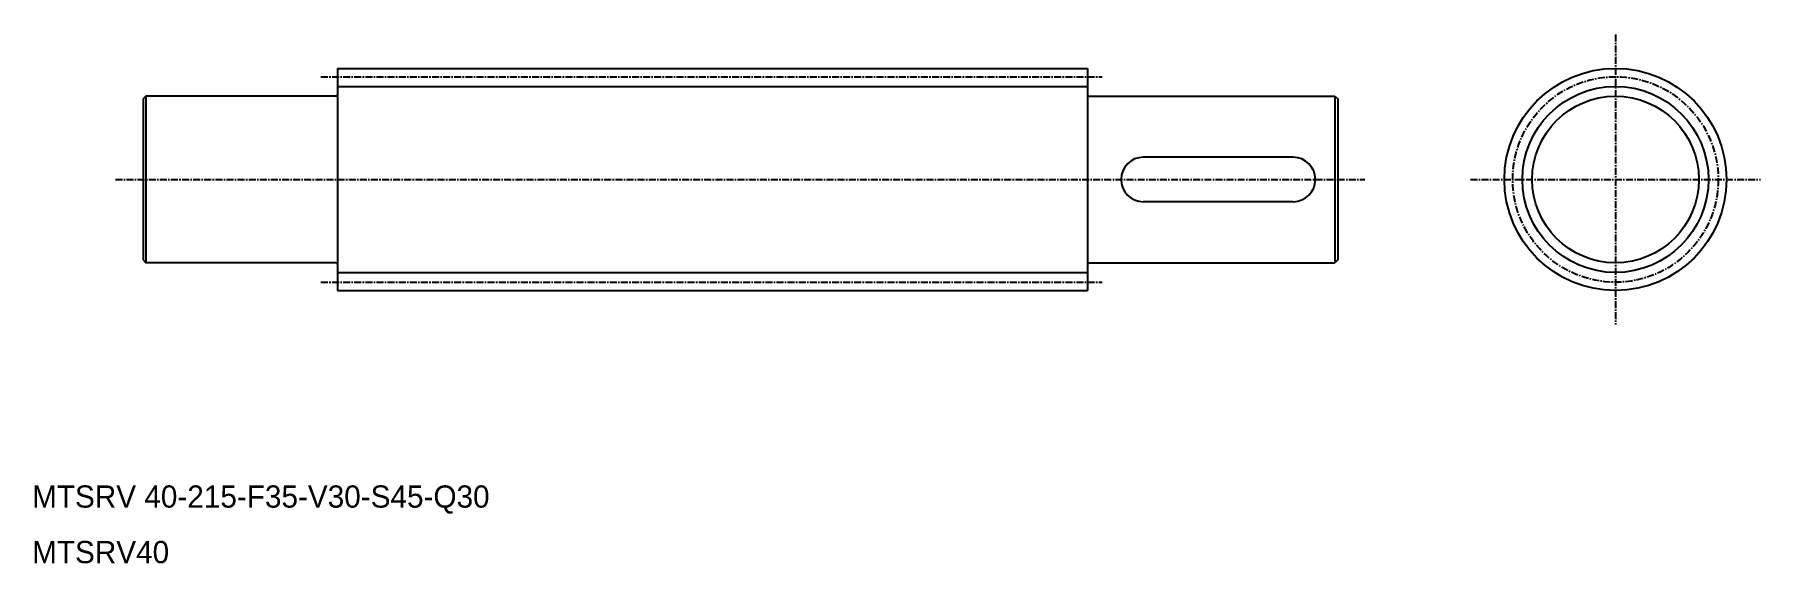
# Model space of a CAD drawing. Extents: x 10 to 321, y 10 to 105.
import ezdxf

# ---------------------------------------------------------------- set-up
doc = ezdxf.new("R2010")
doc.units = 0
doc.linetypes.add('CENTER', pattern=[2, 1.25, -0.25, 0.25, -0.25])
doc.layers.get('0').update_dxf_attribs({"linetype": 'CONTINUOUS'})
doc.layers.add('CENTER', color=1, linetype='CENTER')

msp = doc.modelspace()

# ---------------------------------------------------------------- linework, layer by layer
at = {"color": 7, "linetype": 'CONTINUOUS'}
for p, q in [((65, 99.09), (65, 59.09)), ((65, 99.09), (200, 99.09)), ((200, 99.09), (200, 59.09)), ((30.5, 94.09), (30, 93.59)), ((30, 93.59), (30, 64.59)), ((30.5, 94.09), (30.5, 64.09)), ((64.7, 94.09), (30.5, 94.09)), ((200.3, 94.09), (244.5, 94.09)), ((244.5, 94.09), (244.5, 64.09)), ((244.5, 94.09), (245, 93.59)), ((245, 93.59), (245, 64.59)), ((237, 83.09), (210, 83.09)), ((237, 75.09), (210, 75.09)), ((30, 64.59), (30.5, 64.09)), ((64.7, 64.09), (30.5, 64.09)), ((200.3, 64.09), (244.5, 64.09)), ((245, 64.59), (244.5, 64.09)), ((65, 59.09), (200, 59.09)), ((98.75, 59.09), (98.75, 59.09)), ((132.5, 59.09), (132.5, 59.09))]:
    msp.add_line(p, q, dxfattribs=at)
at = {"color": 3, "linetype": 'CONTINUOUS'}
for p, q in [((65, 95.84), (200, 95.84)), ((65, 62.34), (200, 62.34))]:
    msp.add_line(p, q, dxfattribs=at)
at = {"color": 7, "linetype": 'CONTINUOUS'}
for radius in [20, 15]:
    msp.add_circle((295, 79.09), radius, dxfattribs=at)
at = {"color": 3, "linetype": 'CONTINUOUS'}
msp.add_circle((295, 79.09), 16.75, dxfattribs=at)
at = {"color": 7, "linetype": 'CONTINUOUS'}
for centre, radius, start, end in [((64.7, 94.39), 0.3, 270, 360), ((200.3, 94.39), 0.3, 180, 270), ((210, 79.09), 4, 90, 270), ((237, 79.09), 4, 270, 90), ((64.7, 63.79), 0.3, 0, 90), ((200.3, 63.79), 0.3, 90, 180)]:
    msp.add_arc(centre, radius, start, end, dxfattribs=at)
at = {"layer": 'CENTER', "color": 1, "linetype": 'CENTER'}
for p, q in [((295, 105.19), (295, 52.98)), ((62, 97.59), (202.6, 97.59)), ((25, 79.09), (249.9, 79.09)), ((268.9, 79.09), (321.1, 79.09)), ((62, 60.59), (202.6, 60.59))]:
    msp.add_line(p, q, dxfattribs=at)
msp.add_circle((295, 79.09), 18.5, dxfattribs=at)

# ---------------------------------------------------------------- texts
at = {"color": 7, "linetype": 'CONTINUOUS'}
for s, p in [('MTSRV 40-215-F35-V30-S45-Q30', (10, 20)), ('MTSRV40', (10, 10))]:
    msp.add_text(s, height=4, dxfattribs=at).set_placement(p)

doc.saveas('drawing.dxf')
